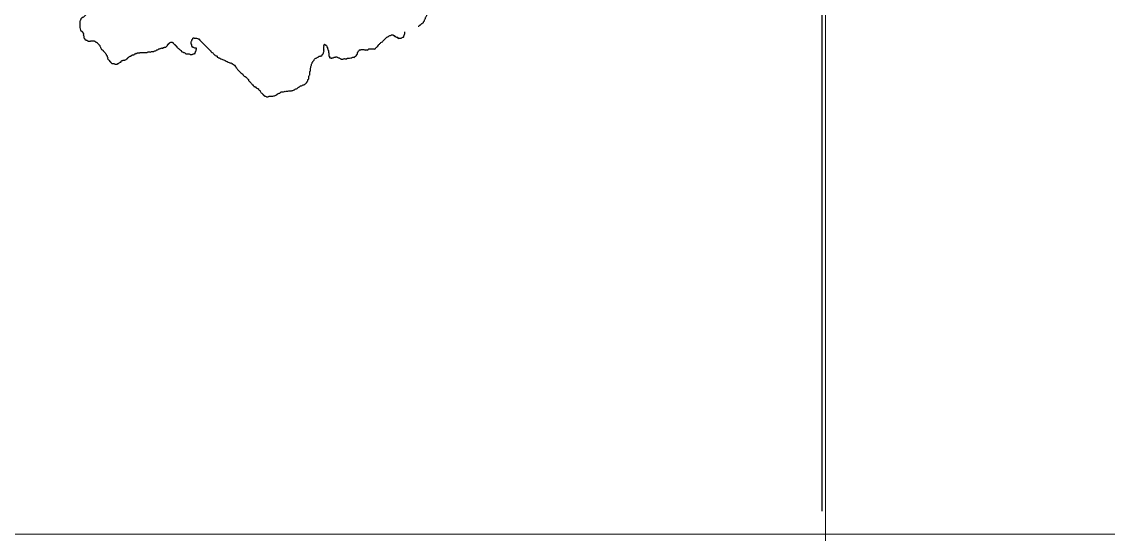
# Model space of a CAD drawing. Header units: metres. Extents: x -400 to 2000400, y -400 to 948520.
# Drawn here: x 616002 to 729545, y 100000 to 153536 of the extents above; entities that cross this region are included whole.
import ezdxf

# ---------------------------------------------------------------- set-up
doc = ezdxf.new("R2010")
doc.units = ezdxf.units.M
doc.header["$LTSCALE"] = 1600
for name, color, linetype, lineweight in [('1', 7, 'Continuous', 25), ('3', 7, 'Continuous', 13), ('31', 7, 'Continuous', 25), ('4', 7, 'Continuous', 25)]:
    doc.layers.add(name, color=color, linetype=linetype, lineweight=lineweight)

msp = doc.modelspace()

# ---------------------------------------------------------------- linework, layer by layer
at = {"layer": '1'}
msp.add_spline([(665751, 169924), (665751, 169863), (665690, 169863), (665690, 169802), (665690, 169741), (665690, 169741), (665651, 169778)], degree=3, dxfattribs=at)
at = {"layer": '3'}
msp.add_line((700000, 100000), (700000, 0), dxfattribs=at)
for points in [[(700000, 100000), (700000, 200000), (700000, 300000), (700000, 400000), (700000, 500000), (700000, 600000), (700000, 700000), (700000, 800000)], [(100000, 100000), (200000, 100000), (300000, 100000), (400000, 100000), (500000, 100000), (600000, 100000), (700000, 100000), (800000, 100000)]]:
    msp.add_spline(points, degree=3, dxfattribs=at)
at = {"layer": '31'}
msp.add_line((699617, 190143), (699617, 102421), dxfattribs=at)
at = {"layer": '4'}
for points in [[(623965, 157856), (623915, 157805), (623864, 157754), (623813, 157704), (623762, 157653), (623762, 157602), (623711, 157551), (623661, 157449), (623661, 157399), (623661, 157348), (623661, 157246), (623610, 157144), (623610, 157094), (623610, 157043), (623610, 156992), (623559, 156941), (623559, 156890), (623508, 156840), (623457, 156738), (623407, 156687), (623356, 156636), (623254, 156585), (623203, 156484), (623102, 156433), (623051, 156382), (623000, 156280), (622949, 156179), (622899, 156128), (622848, 155976), (622797, 155823), (622797, 155721), (622746, 155569), (622797, 155467), (622797, 155264), (622797, 155112), (622797, 154959), (622797, 154756), (622797, 154654), (622797, 154553), (622746, 154502), (622746, 154400), (622695, 154349), (622695, 154248), (622645, 154197), (622543, 154095), (622492, 154044), (622391, 153993), (622340, 153993), (622289, 153943), (622238, 153892), (622187, 153841), (622187, 153790), (622136, 153739), (622136, 153689), (622086, 153587), (622086, 153536)], [(661255, 158161), (661204, 158059), (661153, 158008), (661051, 157958), (661001, 157958), (660950, 157907), (660899, 157856), (660848, 157856), (660747, 157805), (660696, 157805), (660645, 157805), (660594, 157754), (660543, 157754), (660493, 157704), (660442, 157653), (660391, 157602), (660340, 157551), (660289, 157449), (660289, 157399), (660239, 157348), (660239, 157297), (660239, 157195), (660239, 157144), (660188, 157043), (660188, 156941), (660137, 156840), (660137, 156789), (660086, 156687), (660086, 156535), (660035, 156433), (660035, 156331), (659985, 156230), (659934, 156179), (659934, 156128), (659883, 156026), (659832, 155976), (659781, 155874), (659731, 155772), (659680, 155721), (659680, 155620), (659629, 155620), (659578, 155569), (659578, 155518), (659527, 155467), (659477, 155467), (659426, 155416), (659375, 155416), (659324, 155366), (659324, 155315), (659223, 155264), (659121, 155264), (659019, 155162), (658918, 155112), (658867, 155112), (658867, 155061), (658816, 155010), (658816, 154959), (658765, 154908), (658765, 154857), (658765, 154807), (658715, 154807), (658715, 154756), (658664, 154756), (658613, 154705), (658613, 154654), (658562, 154654), (658511, 154603), (658461, 154553), (658410, 154451), (658359, 154400), (658359, 154298), (658308, 154248), (658308, 154197), (658257, 154095), (658207, 153993), (658156, 153943), (658156, 153841), (658105, 153739), (658054, 153638), (658054, 153587), (658003, 153536), (657953, 153485), (657953, 153434), (657902, 153384), (657800, 153333), (657749, 153282), (657698, 153231), (657648, 153180), (657546, 153129), (657495, 153079), (657444, 153028)], [(622086, 153536), (622340, 152469), (622391, 152418), (622391, 152367), (622441, 152316), (622441, 152265), (622441, 152215), (622441, 152113), (622492, 152062), (622492, 152011), (622492, 151961), (622492, 151910), (622492, 151859), (622543, 151808), (622594, 151757), (622594, 151706), (622645, 151656), (622695, 151656), (622746, 151605), (622797, 151605), (622899, 151554), (622949, 151503), (623000, 151503), (623051, 151503), (623153, 151503), (623203, 151503), (623254, 151554), (623305, 151554), (623356, 151554), (623407, 151554), (623457, 151554), (623508, 151554), (623559, 151554), (623610, 151503), (623661, 151503), (623762, 151401), (623864, 151401), (623864, 151351), (623915, 151300), (623965, 151249), (624016, 151198), (624067, 151147), (624118, 151097), (624169, 150995), (624219, 150893), (624270, 150792), (624321, 150639), (624473, 150588), (624524, 150487), (624626, 150385), (624727, 150283), (624778, 150182), (624829, 150131), (624829, 150080), (624880, 150029), (624880, 149978), (624931, 149928), (624931, 149877), (624981, 149826), (624981, 149724), (625083, 149572), (625185, 149470), (625185, 149419), (625235, 149369), (625286, 149318), (625337, 149267), (625388, 149216), (625439, 149165), (625489, 149165), (625540, 149165), (625642, 149165), (625743, 149114), (625794, 149114), (625896, 149114), (625998, 149114), (626048, 149165), (626099, 149165), (626150, 149216), (626252, 149267), (626302, 149318), (626353, 149318), (626404, 149369), (626404, 149419), (626506, 149470), (626607, 149521), (626760, 149521), (626861, 149572), (626963, 149623), (627014, 149673), (627064, 149724), (627115, 149775)], [(648097, 150283), (648097, 150182), (648097, 150131), (648097, 150029), (648097, 149978), (648148, 149928), (648148, 149877), (648148, 149826), (648198, 149775), (648249, 149775), (648351, 149724), (648402, 149724), (648503, 149775), (648554, 149775), (648656, 149826), (648757, 149826), (648808, 149877), (648859, 149877), (648910, 149877), (648960, 149826), (649113, 149775), (649214, 149724), (649316, 149673), (649367, 149623), (649468, 149623), (649570, 149623), (649672, 149673), (649773, 149673), (649976, 149673), (650027, 149724), (650129, 149724), (650383, 149775), (650484, 149775), (650586, 149826), (650688, 149826), (650789, 149826), (650789, 149877), (650891, 149928), (650942, 149978), (650993, 150029), (650993, 150080), (651043, 150131), (651094, 150233), (651094, 150334), (651145, 150385), (651196, 150487), (651247, 150537), (651297, 150588), (651348, 150588), (651399, 150588), (651450, 150639), (651501, 150639), (651551, 150639), (651602, 150639), (651653, 150639), (651704, 150639), (651755, 150639), (651856, 150588), (651958, 150588), (652009, 150588), (652059, 150588), (652161, 150588), (652212, 150639), (652263, 150690), (652364, 150690), (652415, 150690), (652466, 150690), (652517, 150690), (652618, 150690), (652669, 150690), (652720, 150690), (652771, 150690), (652872, 150690), (652974, 150741), (653025, 150842), (653126, 150893), (653228, 150995), (653329, 151147), (653431, 151249), (653533, 151351), (653685, 151452), (653787, 151554), (653888, 151656), (653990, 151757), (654091, 151859), (654244, 151961), (654346, 152011), (654396, 152062), (654549, 152113), (654650, 152164), (654752, 152164)], [(654752, 152164), (654803, 152164), (654854, 152113), (654955, 152113), (654955, 152062), (655006, 152011), (655108, 151961), (655209, 151910), (655260, 151910), (655311, 151859), (655311, 151808), (655412, 151808), (655514, 151808), (655565, 151808), (655616, 151808), (655717, 151859), (655819, 151910), (655920, 151961), (655920, 152011), (655971, 152113), (655971, 152164), (656022, 152265), (656022, 152316), (656022, 152418), (656022, 152469)], [(627115, 149775), (627166, 149826), (627217, 149877), (627318, 149928), (627369, 149928), (627420, 149978), (627471, 149978), (627471, 150029), (627522, 150029), (627572, 150080), (627674, 150080), (627776, 150131), (627826, 150182), (627877, 150182), (627928, 150233), (627979, 150233), (628030, 150233), (628080, 150283), (628182, 150283), (628233, 150283), (628284, 150283), (628334, 150283), (628385, 150334), (628436, 150334), (628487, 150334), (628639, 150334), (628741, 150334), (628842, 150334), (628944, 150334), (629046, 150334), (629096, 150334), (629198, 150385), (629351, 150385), (629503, 150385), (629605, 150436), (629706, 150436), (629808, 150436), (629909, 150487), (630062, 150537), (630113, 150588), (630265, 150639), (630316, 150690), (630367, 150690), (630417, 150690), (630468, 150741), (630519, 150741), (630621, 150792), (630671, 150792), (630773, 150792), (630824, 150842), (630875, 150842), (630976, 150893), (631027, 150893), (631078, 150893), (631129, 150944), (631179, 150995), (631230, 151046), (631230, 151097), (631281, 151147), (631332, 151198), (631332, 151249), (631383, 151249), (631433, 151300), (631484, 151351), (631535, 151351), (631586, 151401), (631637, 151401), (631687, 151401), (631738, 151401), (631789, 151351), (631840, 151300), (631891, 151249), (631992, 151147), (632043, 151097), (632094, 151046), (632145, 150995), (632195, 150944), (632246, 150842), (632348, 150792), (632399, 150741), (632449, 150690), (632551, 150588), (632653, 150537), (632703, 150436), (632805, 150385), (632907, 150334), (633059, 150283), (633110, 150233), (633161, 150182), (633212, 150182), (633262, 150182)], [(633262, 150182), (633313, 150182), (633415, 150182), (633466, 150182), (633516, 150182), (633618, 150131), (633720, 150131), (633821, 150131), (633923, 150182), (634024, 150182), (634024, 150233), (634126, 150233), (634126, 150283), (634126, 150334), (634177, 150385), (634177, 150436), (634228, 150487), (634228, 150588), (634228, 150639), (634278, 150690), (634278, 150741), (634278, 150792), (634228, 150792), (634177, 150792), (634075, 150792), (633974, 150842), (633923, 150842), (633872, 150842), (633872, 150893), (633821, 150893), (633821, 150944), (633770, 150995), (633770, 151147), (633720, 151198), (633720, 151300), (633720, 151351), (633720, 151401), (633720, 151452), (633770, 151554), (633770, 151605), (633821, 151656), (633821, 151706), (633872, 151757), (633872, 151808), (633923, 151808), (633923, 151859), (633974, 151859), (634075, 151808), (634278, 151808), (634431, 151757), (634482, 151757), (634532, 151757), (634532, 151706), (634583, 151706), (634583, 151656), (634583, 151706)], [(634583, 151656), (635701, 150537), (635752, 150487), (635802, 150385), (635853, 150334), (635955, 150283), (636056, 150182), (636107, 150131), (636158, 150080), (636310, 149978), (636412, 149928), (636412, 149877), (636463, 149826), (636565, 149775), (636717, 149724), (636920, 149623), (637073, 149572), (637276, 149470), (637479, 149369), (637682, 149267), (637835, 149216), (637936, 149216), (637936, 149165), (637987, 149165), (638038, 149114), (638139, 149064), (638292, 148911), (638343, 148860), (638393, 148759), (638495, 148657), (638546, 148555), (638698, 148403), (638901, 148200), (639105, 148047), (639155, 147946), (639257, 147844), (639460, 147742), (639562, 147590), (639663, 147539), (639714, 147437), (639714, 147386), (639765, 147336), (639816, 147285), (639917, 147183), (640019, 147082), (640070, 146980), (640172, 146929), (640222, 146827), (640273, 146777), (640324, 146777), (640375, 146726), (640426, 146726), (640476, 146726), (640476, 146675), (640527, 146624), (640629, 146573), (640730, 146522), (640781, 146421), (640883, 146370), (640934, 146268), (640984, 146167), (641086, 146065), (641137, 146014), (641238, 145913), (641289, 145862), (641340, 145811), (641391, 145760), (641492, 145760), (641594, 145709), (641645, 145709), (641746, 145709), (641848, 145760), (641899, 145760), (642000, 145760), (642051, 145760), (642102, 145760), (642153, 145760), (642254, 145760), (642407, 145811), (642559, 145862), (642661, 145913), (642712, 145963), (642762, 146014), (642915, 146065), (643016, 146116), (643067, 146167), (643169, 146218), (643220, 146218), (643270, 146218), (643372, 146218), (643524, 146268)], [(643524, 146268), (643677, 146268), (643931, 146319), (644033, 146319), (644134, 146319), (644185, 146319), (644337, 146370), (644490, 146421), (644541, 146472), (644642, 146522), (644795, 146573), (644896, 146675), (644998, 146726), (645049, 146777), (645150, 146827), (645303, 146878), (645404, 146929), (645455, 146929), (645557, 146980), (645658, 147082), (645709, 147132), (645811, 147183), (645811, 147234), (645861, 147336), (645912, 147386), (645912, 147488), (645963, 147539), (646014, 147641), (646014, 147691), (646014, 147844), (646065, 147946), (646115, 148047), (646115, 148149), (646115, 148250), (646115, 148352), (646166, 148403), (646166, 148606), (646217, 148759), (646217, 148860), (646268, 149013), (646319, 149165), (646369, 149267), (646420, 149369), (646471, 149419), (646522, 149470), (646573, 149572), (646623, 149673), (646725, 149724), (646827, 149775), (646928, 149826), (647030, 149877), (647081, 149928), (647182, 149928), (647233, 149978), (647284, 149978), (647386, 150029), (647386, 150080), (647436, 150131), (647487, 150182), (647538, 150233), (647538, 150334), (647589, 150436), (647589, 150487), (647589, 150588), (647589, 150639), (647589, 150690), (647589, 150792), (647589, 150842), (647589, 150944), (647589, 151046), (647589, 151097), (647640, 151147), (647640, 151198), (647690, 151198), (647690, 151147), (647741, 151097), (647792, 151097), (647843, 151046), (647894, 150944), (647894, 150893), (647944, 150842), (647944, 150792), (647995, 150690), (647995, 150639), (647995, 150588), (648046, 150537), (648046, 150487), (648046, 150436), (648046, 150385), (648046, 150334), (648097, 150283)]]:
    msp.add_spline(points, degree=3, dxfattribs=at)

doc.saveas('drawing.dxf')
